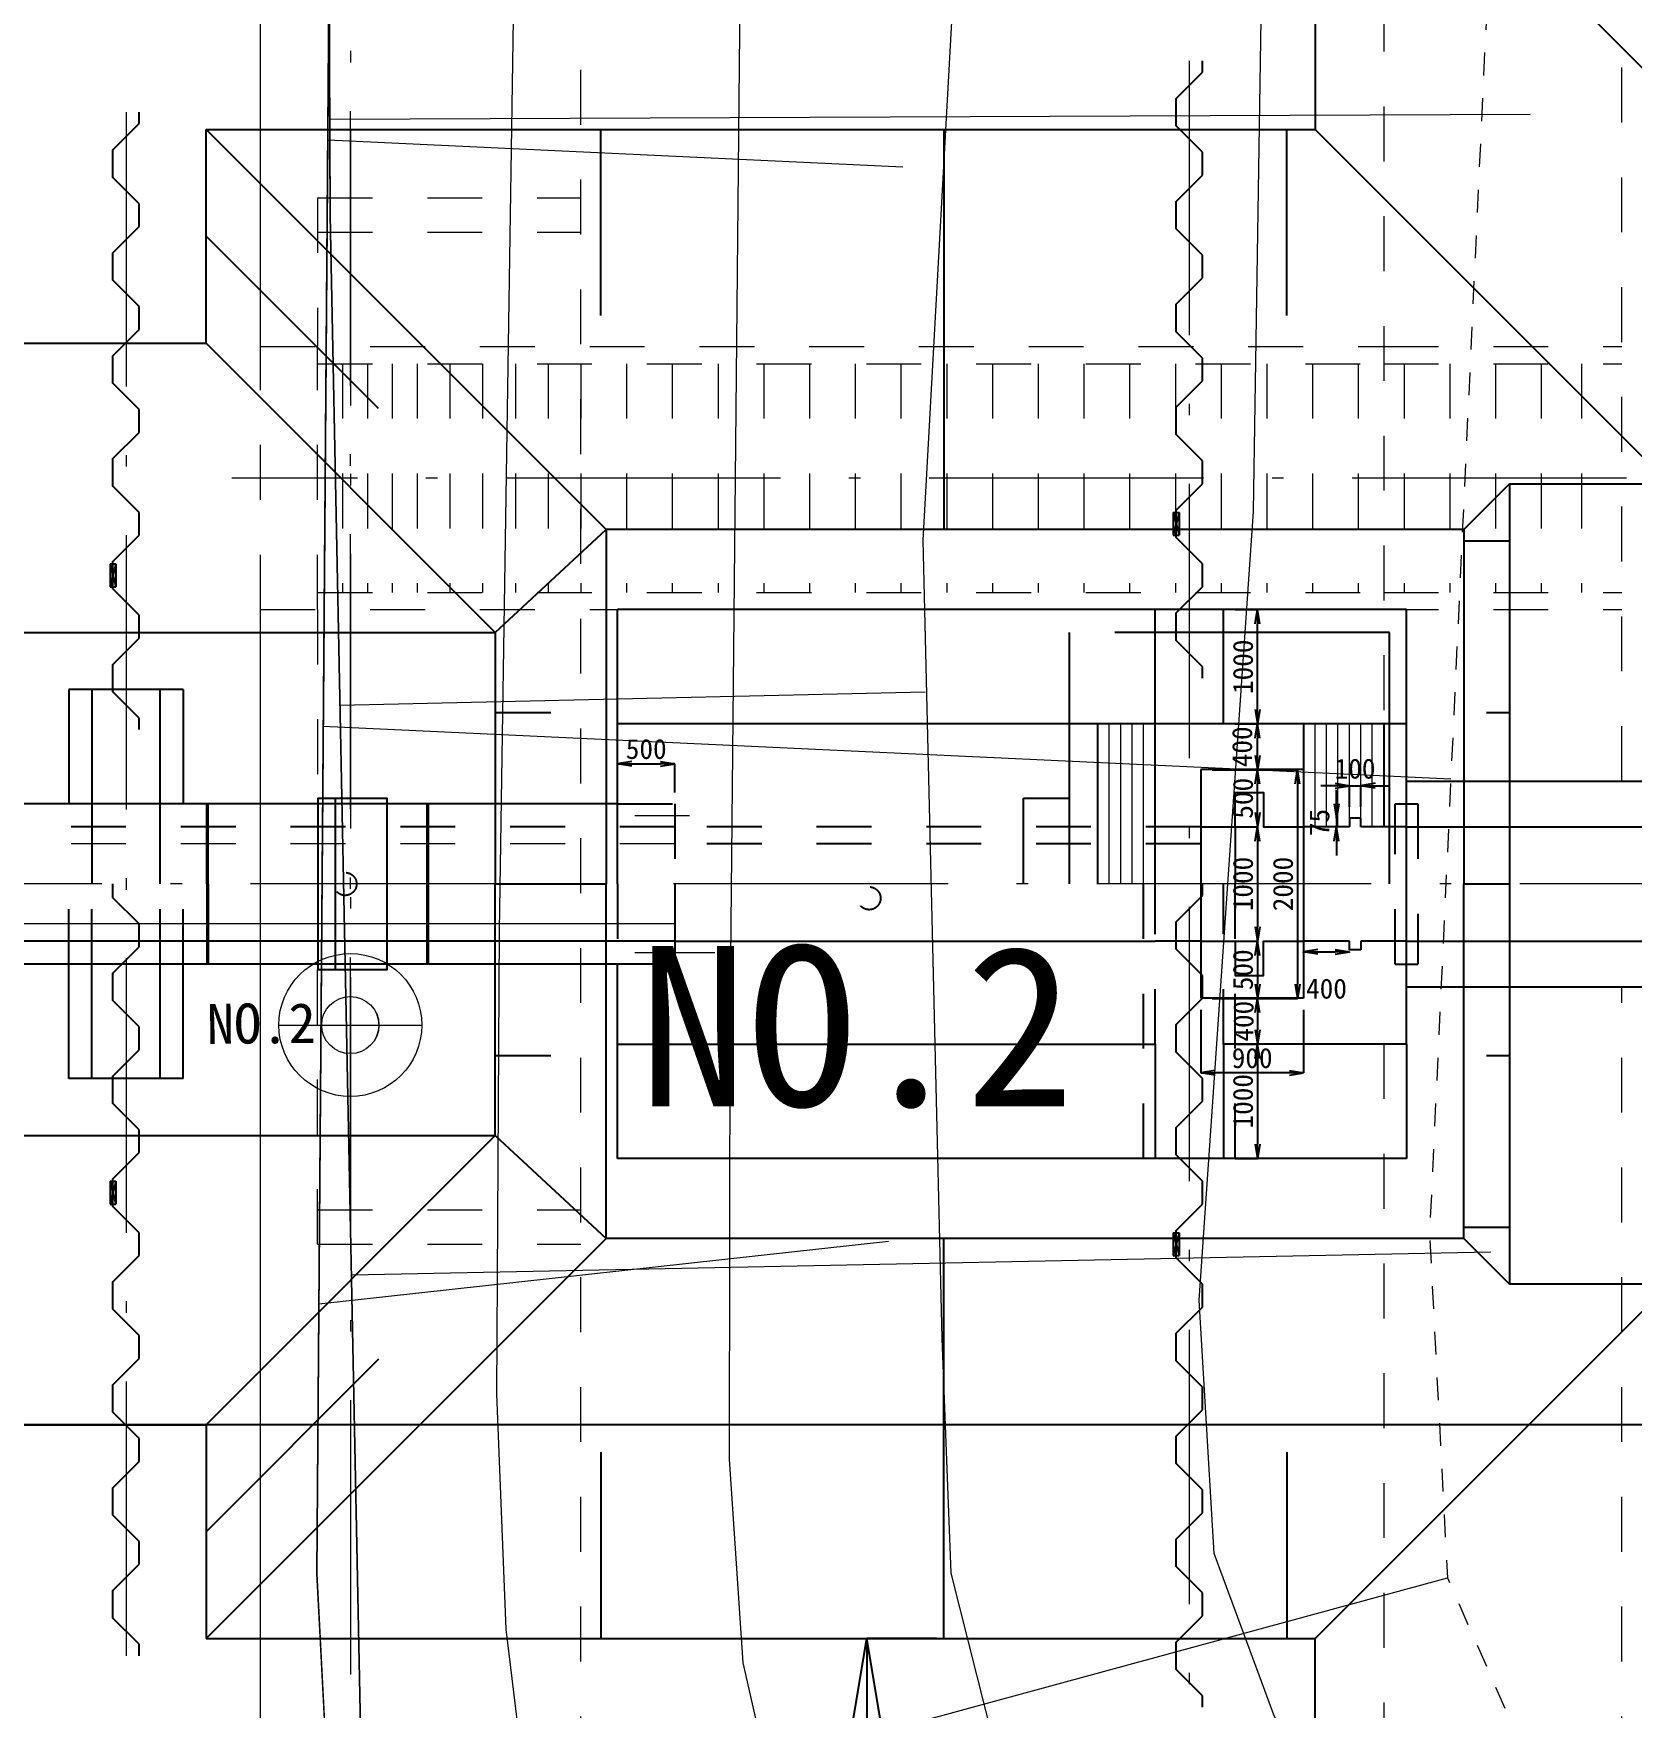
# Model space of a CAD drawing. Header units: millimetres. Extents: x -256476 to 341554, y -216330 to 457415.
# Drawn here: x 72453 to 86438, y 149299 to 163949 of the extents above; entities that cross this region are included whole.
import ezdxf

# ---------------------------------------------------------------- set-up
doc = ezdxf.new("R2010")
doc.units = ezdxf.units.MM
doc.header["$LTSCALE"] = 400
doc.header["$PDSIZE"] = 300
for name, pattern in [('561019', [1, 0.5, -0.5]), ('SXF_一点短鎖線', [9.25, 6, -1.5, 0.25, -1.5]), ('SXF_跳び破線', [12, 6, -6]), ('一点短鎖線', [9.25, 6, -1.5, 0.25, -1.5])]:
    doc.linetypes.add(name, pattern=pattern)
doc.layers.get('Defpoints').update_dxf_attribs({"color": 153})
for name, color, linetype, lineweight in [('D-BGD', 7, 'Continuous', 13), ('D-BMK', 2, 'SXF_一点短鎖線', 13), ('D-BMK-HTXT', 7, 'Continuous', 13), ('D-BYP-STR1', 2, 'Continuous', 13), ('D-BYP-STR4', 6, 'Continuous', 25), ('D-BYP-STR8', 150, 'Continuous', 25), ('D-STR-DIM', 7, 'Continuous', 13), ('開削', 5, 'Continuous', 25), ('開削（一次掘削）', 5, 'Continuous', 25)]:
    doc.layers.add(name, color=color, linetype=linetype, lineweight=lineweight)
doc.layers.add('Defpoints2', color=11, linetype='Continuous', plot=False)
doc.styles.add('MS ゴシック', font='MS Gothic.ttf')
doc.styles.add('ＭＳ ゴシック', font='MS Gothic.ttf')
doc.dimstyles.new('DIM-400-F', dxfattribs={"dimscale": 400, "dimtxt": 3.5, "dimasz": 2.5, "dimexe": 0, "dimexo": 2, "dimgap": 0.8, "dimtad": 1, "dimdec": 0, "dimzin": 0, "dimdsep": 46, "dimtxsty": 'MS ゴシック', "dimblk": 'OPEN', "dimcen": 0.1, "dimclrd": 256, "dimclre": 256, "dimclrt": 256, "dimaunit": 1, "dimadec": 4, "dimazin": 0, "dimtfac": 1, "dimtdec": 0, "dimtmove": 2, "dimatfit": 3, "dimldrblk": 'OPEN', "dimfxl": 1, "dimtolj": 1, "dimtzin": 0, "dimlwd": -1, "dimlwe": -1, "dimarcsym": 2})
doc.dimstyles.new('DIM-50-F', dxfattribs={"dimscale": 50, "dimtxt": 3.5, "dimasz": 2.5, "dimexe": 0, "dimexo": 2, "dimgap": 0.8, "dimtad": 1, "dimdec": 0, "dimzin": 0, "dimdsep": 46, "dimtxsty": 'MS ゴシック', "dimblk": 'OPEN', "dimcen": 0.1, "dimclrd": 256, "dimclre": 256, "dimclrt": 256, "dimaunit": 1, "dimadec": 4, "dimazin": 0, "dimtfac": 1, "dimtdec": 0, "dimtmove": 2, "dimatfit": 3, "dimldrblk": 'OPEN', "dimfxl": 1, "dimtolj": 1, "dimtzin": 0, "dimlwd": -1, "dimlwe": -1, "dimarcsym": 2})

# ---------------------------------------------------------------- blocks, each defined once
blk = doc.blocks.new('_Open')
at = {"color": 0, "linetype": 'ByBlock', "lineweight": -2}
for p, q in [((-1, 0.167), (0, 0)), ((-1, -0.167), (0, 0)), ((0, 0), (-1, 0))]:
    blk.add_line(p, q, dxfattribs=at)
blk = doc.blocks.new('*D70')
at = {"layer": 'Defpoints', "color": 0, "ltscale": 1500, "transparency": 16777216}
for p in [(84062, 157370), (83962, 157085), (84062, 157085)]:
    blk.add_point(p, dxfattribs=at)
at = {"layer": 'Defpoints2', "ltscale": 1500, "transparency": 16777216}
for p, q in [((83837, 157370), (83712, 157370)), ((83962, 157185), (83962, 157370)), ((83962, 157370), (84062, 157370)), ((84062, 157185), (84062, 157370)), ((84187, 157370), (84312, 157370))]:
    blk.add_line(p, q, dxfattribs=at)
at = {"layer": 'Defpoints2', "ltscale": 1500, "transparency": 16777216, "xscale": 125, "yscale": 125, "zscale": 125}
blk.add_blockref('_Open', (83962, 157370), dxfattribs=at)
at = {"layer": 'Defpoints2', "ltscale": 1500, "transparency": 16777216, "xscale": 125, "yscale": 125, "zscale": 125, "rotation": 180}
blk.add_blockref('_Open', (84062, 157370), dxfattribs=at)
at = {"layer": 'Defpoints2', "ltscale": 1500, "transparency": 16777216, "insert": (84012, 157518), "char_height": 175, "attachment_point": 5, "style": 'MS ゴシック'}
blk.add_mtext('\\A1;100', dxfattribs=at)
blk = doc.blocks.new('*D71')
at = {"layer": 'Defpoints', "color": 0, "ltscale": 1500, "transparency": 16777216}
for p in [(83962, 157085), (83849, 157010), (83962, 157010)]:
    blk.add_point(p, dxfattribs=at)
at = {"layer": 'Defpoints2', "ltscale": 1500, "transparency": 16777216}
for p, q in [((83849, 157210), (83849, 157335)), ((83862, 157085), (83849, 157085)), ((83849, 157085), (83849, 157010)), ((83862, 157010), (83849, 157010)), ((83849, 156885), (83849, 156760))]:
    blk.add_line(p, q, dxfattribs=at)
at = {"layer": 'Defpoints2', "ltscale": 1500, "transparency": 16777216, "xscale": 125, "yscale": 125, "zscale": 125}
for p, rotation in [((83849, 157085), 270), ((83849, 157010), 90)]:
    blk.add_blockref('_Open', p, dxfattribs=dict(at, rotation=rotation))
at = {"layer": 'Defpoints2', "ltscale": 1500, "transparency": 16777216, "insert": (83701, 157048), "char_height": 175, "attachment_point": 5, "rotation": 90, "style": 'MS ゴシック'}
blk.add_mtext('\\A1;75', dxfattribs=at)
blk = doc.blocks.new('*D72')
at = {"layer": 'Defpoints', "color": 0, "ltscale": 1500, "transparency": 16777216}
for p in [(82662, 157010), (82662, 156010), (83159, 156010)]:
    blk.add_point(p, dxfattribs=at)
at = {"layer": 'Defpoints2', "ltscale": 1500, "transparency": 16777216}
for p, q in [((82762, 157010), (83159, 157010)), ((83159, 156885), (83159, 156135)), ((82762, 156010), (83159, 156010))]:
    blk.add_line(p, q, dxfattribs=at)
at = {"layer": 'Defpoints2', "ltscale": 1500, "transparency": 16777216, "xscale": 125, "yscale": 125, "zscale": 125}
for p, rotation in [((83159, 157010), 90), ((83159, 156010), 270)]:
    blk.add_blockref('_Open', p, dxfattribs=dict(at, rotation=rotation))
at = {"layer": 'Defpoints2', "ltscale": 1500, "transparency": 16777216, "insert": (83032, 156510), "char_height": 175, "attachment_point": 5, "rotation": 90, "style": 'MS ゴシック'}
blk.add_mtext('\\A1;1000', dxfattribs=at)
blk = doc.blocks.new('*D61')
at = {"layer": 'Defpoints', "color": 0, "ltscale": 1500, "transparency": 16777216}
for p in [(82662, 157510), (83159, 157510), (82662, 157010)]:
    blk.add_point(p, dxfattribs=at)
at = {"layer": 'Defpoints2', "ltscale": 1500, "transparency": 16777216}
for p, q in [((82762, 157510), (83159, 157510)), ((83159, 157135), (83159, 157385)), ((82762, 157010), (83159, 157010))]:
    blk.add_line(p, q, dxfattribs=at)
at = {"layer": 'Defpoints2', "ltscale": 1500, "transparency": 16777216, "xscale": 125, "yscale": 125, "zscale": 125}
for p, rotation in [((83159, 157510), 90), ((83159, 157010), 270)]:
    blk.add_blockref('_Open', p, dxfattribs=dict(at, rotation=rotation))
at = {"layer": 'Defpoints2', "ltscale": 1500, "transparency": 16777216, "insert": (83032, 157260), "char_height": 175, "attachment_point": 5, "rotation": 90, "style": 'MS ゴシック'}
blk.add_mtext('\\A1;500', dxfattribs=at)
blk = doc.blocks.new('*D62')
at = {"layer": 'Defpoints', "color": 0, "ltscale": 1500, "transparency": 16777216}
for p in [(82662, 156010), (82662, 155510), (83159, 155510)]:
    blk.add_point(p, dxfattribs=at)
at = {"layer": 'Defpoints2', "ltscale": 1500, "transparency": 16777216}
for p, q in [((82762, 156010), (83159, 156010)), ((83159, 155885), (83159, 155635)), ((82762, 155510), (83159, 155510))]:
    blk.add_line(p, q, dxfattribs=at)
at = {"layer": 'Defpoints2', "ltscale": 1500, "transparency": 16777216, "xscale": 125, "yscale": 125, "zscale": 125}
for p, rotation in [((83159, 156010), 90), ((83159, 155510), 270)]:
    blk.add_blockref('_Open', p, dxfattribs=dict(at, rotation=rotation))
at = {"layer": 'Defpoints2', "ltscale": 1500, "transparency": 16777216, "insert": (83032, 155760), "char_height": 175, "attachment_point": 5, "rotation": 90, "style": 'MS ゴシック'}
blk.add_mtext('\\A1;500', dxfattribs=at)
blk = doc.blocks.new('*D63')
at = {"layer": 'Defpoints', "color": 0, "ltscale": 1500, "transparency": 16777216}
for p in [(82662, 155510), (82862, 155110), (83159, 155110)]:
    blk.add_point(p, dxfattribs=at)
at = {"layer": 'Defpoints2', "ltscale": 1500, "transparency": 16777216}
for p, q in [((82762, 155510), (83159, 155510)), ((83159, 155385), (83159, 155235)), ((82962, 155110), (83159, 155110))]:
    blk.add_line(p, q, dxfattribs=at)
at = {"layer": 'Defpoints2', "ltscale": 1500, "transparency": 16777216, "xscale": 125, "yscale": 125, "zscale": 125}
for p, rotation in [((83159, 155510), 90), ((83159, 155110), 270)]:
    blk.add_blockref('_Open', p, dxfattribs=dict(at, rotation=rotation))
at = {"layer": 'Defpoints2', "ltscale": 1500, "transparency": 16777216, "insert": (83037, 155310), "char_height": 175, "attachment_point": 5, "rotation": 90, "style": 'MS ゴシック'}
blk.add_mtext('\\A1;400', dxfattribs=at)
blk = doc.blocks.new('*D64')
at = {"layer": 'Defpoints', "color": 0, "ltscale": 1500, "transparency": 16777216}
for p in [(82862, 155110), (82862, 154110), (83159, 154110)]:
    blk.add_point(p, dxfattribs=at)
at = {"layer": 'Defpoints2', "ltscale": 1500, "transparency": 16777216}
for p, q in [((82962, 155110), (83159, 155110)), ((83159, 154985), (83159, 154235)), ((82962, 154110), (83159, 154110))]:
    blk.add_line(p, q, dxfattribs=at)
at = {"layer": 'Defpoints2', "ltscale": 1500, "transparency": 16777216, "xscale": 125, "yscale": 125, "zscale": 125}
for p, rotation in [((83159, 155110), 90), ((83159, 154110), 270)]:
    blk.add_blockref('_Open', p, dxfattribs=dict(at, rotation=rotation))
at = {"layer": 'Defpoints2', "ltscale": 1500, "transparency": 16777216, "insert": (83032, 154610), "char_height": 175, "attachment_point": 5, "rotation": 90, "style": 'MS ゴシック'}
blk.add_mtext('\\A1;1000', dxfattribs=at)
blk = doc.blocks.new('*D65')
at = {"layer": 'Defpoints', "color": 0, "ltscale": 1500, "transparency": 16777216}
for p in [(82862, 157910), (83159, 157910), (82662, 157510)]:
    blk.add_point(p, dxfattribs=at)
at = {"layer": 'Defpoints2', "ltscale": 1500, "transparency": 16777216}
for p, q in [((82962, 157910), (83159, 157910)), ((83159, 157635), (83159, 157785)), ((82762, 157510), (83159, 157510))]:
    blk.add_line(p, q, dxfattribs=at)
at = {"layer": 'Defpoints2', "ltscale": 1500, "transparency": 16777216, "xscale": 125, "yscale": 125, "zscale": 125}
for p, rotation in [((83159, 157910), 90), ((83159, 157510), 270)]:
    blk.add_blockref('_Open', p, dxfattribs=dict(at, rotation=rotation))
at = {"layer": 'Defpoints2', "ltscale": 1500, "transparency": 16777216, "insert": (83025, 157710), "char_height": 175, "attachment_point": 5, "rotation": 90, "style": 'MS ゴシック'}
blk.add_mtext('\\A1;400', dxfattribs=at)
blk = doc.blocks.new('*D66')
at = {"layer": 'Defpoints', "color": 0, "ltscale": 1500, "transparency": 16777216}
for p in [(82862, 158910), (83159, 158910), (82862, 157910)]:
    blk.add_point(p, dxfattribs=at)
at = {"layer": 'Defpoints2', "ltscale": 1500, "transparency": 16777216}
for p, q in [((82962, 158910), (83159, 158910)), ((83159, 158035), (83159, 158785)), ((82962, 157910), (83159, 157910))]:
    blk.add_line(p, q, dxfattribs=at)
at = {"layer": 'Defpoints2', "ltscale": 1500, "transparency": 16777216, "xscale": 125, "yscale": 125, "zscale": 125}
for p, rotation in [((83159, 158910), 90), ((83159, 157910), 270)]:
    blk.add_blockref('_Open', p, dxfattribs=dict(at, rotation=rotation))
at = {"layer": 'Defpoints2', "ltscale": 1500, "transparency": 16777216, "insert": (83032, 158410), "char_height": 175, "attachment_point": 5, "rotation": 90, "style": 'MS ゴシック'}
blk.add_mtext('\\A1;1000', dxfattribs=at)
blk = doc.blocks.new('*D25')
at = {"layer": 'Defpoints', "color": 0, "ltscale": 1500, "transparency": 16777216}
for p in [(82662, 157510), (82662, 155510), (83509, 155510)]:
    blk.add_point(p, dxfattribs=at)
at = {"layer": 'Defpoints2', "ltscale": 1500, "transparency": 16777216}
for p, q in [((82762, 157510), (83509, 157510)), ((83509, 157385), (83509, 155635)), ((82762, 155510), (83509, 155510))]:
    blk.add_line(p, q, dxfattribs=at)
at = {"layer": 'Defpoints2', "ltscale": 1500, "transparency": 16777216, "xscale": 125, "yscale": 125, "zscale": 125}
for p, rotation in [((83509, 157510), 90), ((83509, 155510), 270)]:
    blk.add_blockref('_Open', p, dxfattribs=dict(at, rotation=rotation))
at = {"layer": 'Defpoints2', "ltscale": 1500, "transparency": 16777216, "insert": (83382, 156510), "char_height": 175, "attachment_point": 5, "rotation": 90, "style": 'MS ゴシック'}
blk.add_mtext('\\A1;2000', dxfattribs=at)
blk = doc.blocks.new('*D67')
at = {"layer": 'Defpoints', "color": 0, "ltscale": 1500, "transparency": 16777216}
for p in [(82662, 155510), (83562, 155510), (82662, 154859)]:
    blk.add_point(p, dxfattribs=at)
at = {"layer": 'Defpoints2', "ltscale": 1500, "transparency": 16777216}
for p, q in [((82662, 155410), (82662, 154859)), ((83562, 155410), (83562, 154859)), ((83437, 154859), (82787, 154859))]:
    blk.add_line(p, q, dxfattribs=at)
at = {"layer": 'Defpoints2', "ltscale": 1500, "transparency": 16777216, "xscale": 125, "yscale": 125, "zscale": 125, "rotation": 180}
blk.add_blockref('_Open', (82662, 154859), dxfattribs=at)
at = {"layer": 'Defpoints2', "ltscale": 1500, "transparency": 16777216, "xscale": 125, "yscale": 125, "zscale": 125}
blk.add_blockref('_Open', (83562, 154859), dxfattribs=at)
at = {"layer": 'Defpoints2', "ltscale": 1500, "transparency": 16777216, "insert": (83112, 154987), "char_height": 175, "attachment_point": 5, "style": 'MS ゴシック'}
blk.add_mtext('\\A1;900', dxfattribs=at)
blk = doc.blocks.new('*D68')
at = {"layer": 'Defpoints', "color": 0, "ltscale": 1500, "transparency": 16777216}
for p in [(83562, 156010), (83962, 156010), (83962, 155916)]:
    blk.add_point(p, dxfattribs=at)
at = {"layer": 'Defpoints2', "ltscale": 1500, "transparency": 16777216}
for p, q in [((83562, 155910), (83562, 155916)), ((83687, 155916), (83837, 155916)), ((83962, 155910), (83962, 155916))]:
    blk.add_line(p, q, dxfattribs=at)
at = {"layer": 'Defpoints2', "ltscale": 1500, "transparency": 16777216, "xscale": 125, "yscale": 125, "zscale": 125, "rotation": 180}
blk.add_blockref('_Open', (83562, 155916), dxfattribs=at)
at = {"layer": 'Defpoints2', "ltscale": 1500, "transparency": 16777216, "xscale": 125, "yscale": 125, "zscale": 125}
blk.add_blockref('_Open', (83962, 155916), dxfattribs=at)
at = {"layer": 'Defpoints2', "ltscale": 1500, "transparency": 16777216, "insert": (83762, 155594), "char_height": 175, "attachment_point": 5, "style": 'MS ゴシック'}
blk.add_mtext('\\A1;400', dxfattribs=at)
blk = doc.blocks.new('*D69')
at = {"layer": 'Defpoints', "color": 0, "ltscale": 1500, "transparency": 16777216}
for p in [(78062, 157562), (77562, 157462), (78062, 157210)]:
    blk.add_point(p, dxfattribs=at)
at = {"layer": 'Defpoints2', "ltscale": 1500, "transparency": 16777216}
for p, q in [((77562, 157562), (77562, 157562)), ((77687, 157562), (77937, 157562)), ((78062, 157310), (78062, 157562))]:
    blk.add_line(p, q, dxfattribs=at)
at = {"layer": 'Defpoints2', "ltscale": 1500, "transparency": 16777216, "xscale": 125, "yscale": 125, "zscale": 125, "rotation": 180}
blk.add_blockref('_Open', (77562, 157562), dxfattribs=at)
at = {"layer": 'Defpoints2', "ltscale": 1500, "transparency": 16777216, "xscale": 125, "yscale": 125, "zscale": 125}
blk.add_blockref('_Open', (78062, 157562), dxfattribs=at)
at = {"layer": 'Defpoints2', "ltscale": 1500, "transparency": 16777216, "insert": (77812, 157690), "char_height": 175, "attachment_point": 5, "style": 'MS ゴシック'}
blk.add_mtext('\\A1;500', dxfattribs=at)
blk = doc.blocks.new('土工11-18')
at = {"layer": '開削'}
for p, q in [((903037, 89803), (903037, 86403)), ((893337, 86403), (903037, 86403)), ((896837, 82903), (893337, 86403)), ((893337, 84533), (893337, 86403)), ((896791, 84774), (896791, 86403)), ((899791, 86403), (899791, 82903)), ((902791, 84774), (902791, 86403)), ((906137, 83303), (903037, 86403)), ((894844, 83961), (893337, 85468)), ((877737, 84533), (893337, 84533)), ((895867, 82003), (893337, 84533)), ((904337, 82903), (904737, 83303)), ((904737, 83303), (904737, 76304)), ((904737, 83303), (906137, 83303)), ((895867, 82003), (896837, 82903)), ((904337, 82903), (896837, 82903)), ((896837, 82903), (896837, 79803)), ((904337, 82903), (904337, 79803)), ((904337, 82803), (904737, 82803)), ((875207, 82003), (895867, 82003)), ((895867, 82003), (895867, 79803)), ((895867, 81303), (896352, 81303)), ((904537, 81303), (904737, 81303)), ((895867, 77603), (895867, 79803)), ((895867, 79803), (896837, 79803)), ((896837, 76703), (896837, 79803)), ((904337, 76703), (904337, 79803)), ((904337, 79803), (904737, 79803)), ((895867, 78303), (896352, 78303)), ((904537, 78303), (904737, 78303)), ((875207, 77603), (895867, 77603)), ((895867, 77603), (893337, 75073)), ((895867, 77603), (896837, 76703)), ((904337, 76803), (904737, 76803)), ((896837, 76703), (893337, 73203)), ((904337, 76703), (896837, 76703)), ((899791, 73203), (899791, 76703)), ((904737, 76304), (904337, 76703)), ((903037, 73203), (906137, 76304)), ((906137, 76304), (904737, 76304)), ((894844, 75646), (893337, 74138)), ((877737, 75073), (893337, 75073)), ((893337, 75073), (893337, 73203)), ((896791, 74833), (896791, 73203)), ((902791, 74833), (902791, 73203)), ((893337, 73203), (903037, 73203)), ((903037, 69803, -240720), (903037, 73203))]:
    blk.add_line(p, q, dxfattribs=at)
at = {"layer": '開削（一次掘削）', "ltscale": 0.2}
blk.add_line((906137, 86703), (903037, 89803), dxfattribs=at)
blk = doc.blocks.new('*D129')
at = {"layer": 'D-STR-DIM', "transparency": 16777216}
blk.add_line((128192, 144710), (128192, 132895), dxfattribs=at)
blk.add_arc((128192, 145510), 12615, 229.5431, 265.4569, dxfattribs=at)
at = {"layer": 'Defpoints', "color": 0, "transparency": 16777216}
for p in [(128192, 168510), (128192, 145510), (128192, 145510), (121884, 134585), (81064, 98383)]:
    blk.add_point(p, dxfattribs=at)
at = {"layer": 'D-STR-DIM', "transparency": 16777216, "xscale": 1000, "yscale": 1000, "zscale": 1000}
for p, rotation in [((119272, 136590), 137.2715349077288), ((128192, 132895), 357.7284650932845)]:
    blk.add_blockref('_Open', p, dxfattribs=dict(at, rotation=rotation))
at = {"layer": 'D-STR-DIM', "transparency": 16777216, "insert": (123755, 134798), "char_height": 1400, "attachment_point": 5, "rotation": 337.5, "style": 'MS ゴシック'}
blk.add_mtext('\\A1;45°0\'0"', dxfattribs=at)
blk = doc.blocks.new('*D130')
at = {"layer": 'D-STR-DIM', "transparency": 16777216}
blk.add_line((128192, 168310), (128192, 179360), dxfattribs=at)
for start, end in [(90, 135), (80.3267, 85.1633), (139.8367, 144.6733)]:
    blk.add_arc((128192, 167510), 11850, start, end, dxfattribs=at)
at = {"layer": 'Defpoints', "color": 0, "transparency": 16777216}
for p in [(65394, 230308), (125125, 178956), (128192, 167510), (128192, 167510), (128192, 144510)]:
    blk.add_point(p, dxfattribs=at)
at = {"layer": 'D-STR-DIM', "transparency": 16777216, "xscale": 1000, "yscale": 1000, "zscale": 1000}
for p, rotation in [((128192, 179360), 177.5816705060862), ((119813, 175889), 47.41832949492703)]:
    blk.add_blockref('_Open', p, dxfattribs=dict(at, rotation=rotation))
at = {"layer": 'D-STR-DIM', "transparency": 16777216, "insert": (123267, 179400), "char_height": 1400, "attachment_point": 5, "rotation": 22.5, "style": 'MS ゴシック'}
blk.add_mtext('\\A1;45°0\'0"', dxfattribs=at)
blk = doc.blocks.new('*D151')
at = {"layer": 'Defpoints', "transparency": 16777216}
for p, q in [((80354, 149910), (79741, 149910)), ((79741, 148910), (79741, 145910)), ((80582, 144910), (79741, 144910))]:
    blk.add_line(p, q, dxfattribs=at)
at = {"layer": 'Defpoints', "color": 0, "transparency": 16777216}
for p in [(81154, 149910), (79741, 144910), (81382, 144910)]:
    blk.add_point(p, dxfattribs=at)
at = {"layer": 'Defpoints', "transparency": 16777216, "xscale": 1000, "yscale": 1000, "zscale": 1000}
for p, rotation in [((79741, 149910), 90), ((79741, 144910), 270)]:
    blk.add_blockref('_Open', p, dxfattribs=dict(at, rotation=rotation))
at = {"layer": 'Defpoints', "transparency": 16777216, "insert": (78721, 147410), "char_height": 1400, "attachment_point": 5, "rotation": 90, "style": 'MS ゴシック'}
blk.add_mtext('\\A1;5000', dxfattribs=at)

msp = doc.modelspace()

# ---------------------------------------------------------------- linework, layer by layer
at = {"layer": 'D-BGD', "linetype": 'Continuous'}
for p, q in [((75046.3, 163200.4), (85544.7, 163244.3)), ((75026.2, 163017.9), (80057, 162783.2)), ((75133.7, 158075), (80251.7, 158189.7)), ((74987.3, 157889.2), (84849, 157429.1)), ((74949, 152837.6), (79931.4, 153387.5)), ((75233.9, 153092.3), (85199.4, 153292.6)), ((75070, 147789.6), (84819.1, 150441.9))]:
    msp.add_line(p, q, dxfattribs=at)
at = {"layer": 'D-BGD', "linetype": '561019', "flags": 128}
msp.add_lwpolyline([(74902.5, 343407.9), (75823.1, 343408.2), (76082.5, 343407.9), (77830.9, 343407.5), (79838.6, 343406.9), (81846.9, 343407.1), (83854.6, 343406.4), (84412.8, 343406.3), (84770.1, 318834.6), (84475.6, 281661.4), (84473.3, 281336.3), (84382, 278261.9), (83557.8, 250595.3), (84214.3, 228976.3), (84914.6, 209522.5), (84945.4, 208325.9), (85754.1, 176830.2), (84663.4, 153451.9), (84819.1, 150441.9), (85737.5, 148361.5), (91499, 137572), (90935.9, 114670.1), (90374.8, 112391.6), (89307.1, 110052.6), (84440.7, 101323.6), (84152.9, 99793.5), (84582.3, 78321.2), (84840.5, 61850.5), (85276, 19925.4), (85807.9, 11154.6), (86000.4, 9533), (87496.1, 6841.6), (94094, -3777), (95177.4, -5399.8), (96522.8, -16975.1), (97637.6, -26567.7), (98470.9, -43418.5), (98676.5, -47150)], dxfattribs=at)
at = {"layer": 'D-BGD', "linetype": 'Continuous', "flags": 128}
for points, elevation in [([(77692.7, 334777.4), (77007.8, 271767.9), (76915.8, 254481.3), (77038.3, 239183.2), (77757.1, 194331.6), (77821.4, 190881.7), (77871, 189431), (78135.9, 186665), (78404.2, 182478.4), (78594.2, 176351.7), (78674.4, 168681.4), (78544.8, 155258.4), (78538, 151480.2), (78655.8, 149698.5), (78875.9, 148736.9), (79741.3, 146570.4), (81723.1, 142746.1), (82112.2, 142034.5), (84382.5, 137201.2)], 366000), ([(75827.5, 334648.8), (75815, 284951.1), (75791.7, 277365.6), (75724.2, 271780.3), (75263.3, 248014.6), (75255.9, 244233.2), (75344.7, 238454.2), (76621.5, 174665.5), (76695.7, 170392.1), (76707.7, 168117.5), (76527.1, 156104.5), (76503.3, 152050), (76583.2, 149993.7), (76689.4, 149131), (77295.2, 146990.3), (78635.6, 144410.1), (80259.4, 141586.3), (81712.7, 138720.8), (82798.2, 135693.1)], 367000), ([(87424, 135224.5), (87000.6, 137503.7), (85755.3, 140103.1), (81313.8, 147875.4), (80893.5, 148837.8), (80479.4, 150483.1), (80401.5, 152534.9), (80234.7, 159516.7), (80764.7, 169115.4), (80470.4, 182188.1), (79498.1, 192375.9), (79183.5, 202865), (79013.6, 215397.8), (78534.6, 235724.4), (78536.7, 244609.3), (78409.7, 261741.6), (78798.9, 284658.1), (78777, 309381.8)], 365000), ([(90054.3, 136146.3), (89535.9, 137670.4), (86096, 144269.5), (83839.4, 148151.5), (83300.2, 149242.3), (82779.8, 150654.5), (82647.8, 152868.9), (83123, 159767.7), (83208.2, 165287.6), (83256.4, 168784.7), (83424.3, 180956.1), (83474.8, 184683.9), (83197.6, 187438.4), (82771.3, 195256.9), (82224.7, 204098.4), (81360, 216513.9), (81117.3, 226568.4), (80751.5, 242613), (80780.1, 262570.5), (80924.8, 282689.8), (80628.2, 290776.3)], 364000)]:
    msp.add_lwpolyline(points, dxfattribs=dict(at, elevation=elevation))
for points in [[(80893, 134898.9), (80006.7, 137408.4), (77354.6, 142440.5), (76595.9, 143829.3), (75800.7, 145285.3), (75259.1, 146526.3), (75086.2, 147475.7), (74931.1, 150480.8), (75075.4, 169505.6), (74968.7, 185607.8), (74802.2, 206716.8), (74627.8, 226156.6), (74365.4, 240882.2), (74825.1, 273621.2), (74833.3, 327238.5)], [(74365.4, 240882.2), (74627.8, 226156.6), (74802.2, 206716.8), (74968.7, 185607.8), (75075.4, 169505.6), (74931.1, 150480.8)], [(74931.1, 150480.8), (75086.2, 147475.7), (75259.1, 146526.3), (75800.7, 145285.3), (76595.9, 143829.3), (77354.6, 142440.5), (80006.7, 137408.4), (80893, 134898.9), (81041.3, 134005.1), (81083.8, 132871.1), (81282.3, 127575.7), (81438.9, 122199.5), (81281.5, 117386.8), (81173.8, 116619.4), (80840.1, 115741.9), (78366.3, 111207.6), (75909.8, 107108.5), (75267.9, 105891.5), (75220.2, 105333), (75090.2, 103796.4)]]:
    msp.add_lwpolyline(points, dxfattribs=at)
at = {"layer": 'D-BGD', "linetype": 'Continuous'}
for points in [[(81283.9, 126153.8, 368400), (81313.7, 134452.9, 368350), (81252.8, 134868.6, 368370), (81184, 135150.3, 368380), (81036.4, 135615.8, 368420), (76035.1, 145295.9, 368260), (75605, 146373.6, 368280), (75345, 147526.5, 368300), (75046.6, 162358.2, 368510), (74968.8, 180984.7, 368490), (75055.5, 201362.3, 368470), (74929.9, 225102.9, 368280), (74848.8, 264331.7, 368370), (74982.5, 277888.4, 368370), (74892.4, 312105, 368360), (74813.5, 327398.7, 368250), (74989.3, 342834.4, 367880)], [(74929.9, 225102.9, 368280), (75055.5, 201362.3, 368470), (74968.8, 180984.7, 368490), (75046.6, 162358.2, 368510), (75345, 147526.5, 368300)]]:
    msp.add_polyline3d(points, dxfattribs=at)
at = {"layer": 'D-BMK', "linetype": 'SXF_一点短鎖線'}
for p, q in [((75224.1, 153468.4), (75224.1, 163695)), ((82562.1, 163710.4), (82562.1, 149310.4)), ((73262.1, 163260.4), (73262.1, 149760.4)), ((86385.5, 160060.4), (74188.5, 160060.4)), ((154452, 156510.4), (40539.4, 156510.4))]:
    msp.add_line(p, q, dxfattribs=at)
at = {"layer": 'D-BMK', "linetype": 'SXF_一点短鎖線', "flags": 128}
msp.add_lwpolyline([(75224.1, 425796.4), (75224.1, -46661.6)], dxfattribs=at)
at = {"layer": 'D-BMK-HTXT'}
msp.add_line((74599, 155276.4, -369050), (75849, 155276.4, -369050), dxfattribs=at)
msp.add_circle((75224, 155276.4, -369050), 625, dxfattribs=at)
at = {"layer": 'D-BYP-STR1'}
for p, q in [((74437.7, 161210.4), (74437.7, 178940.3)), ((74437.7, 128940.3), (74437.7, 158910.4)), ((78061.8, 156160.4), (54962.1, 156160.4))]:
    msp.add_line(p, q, dxfattribs=at)
at = {"layer": 'D-BYP-STR1', "linetype": 'SXF_跳び破線', "ltscale": 0.2}
for p, q in [((77240.2, 140110.4), (77240.2, 172910.4)), ((84262.1, 172910.4), (84262.1, 157910.4)), ((86346.4, 157410.4), (86346.4, 172910.4)), ((74937.7, 162510.4), (77240.2, 162510.4)), ((74937.7, 162510.4), (74937.7, 161210.4)), ((74937.7, 162210.4), (77240.2, 162210.4)), ((74437.7, 158910.4), (74437.7, 161210.4)), ((74437.7, 161210.4), (84262.1, 161210.4)), ((74937.7, 158910.4), (74937.7, 161210.4)), ((84262.1, 161210.4), (86346.4, 161210.4)), ((74937.7, 161060.4), (84262.1, 161060.4)), ((75155.5, 161060.4), (75155.5, 159060.4)), ((75373.3, 161060.4), (75373.3, 159060.4)), ((75591.1, 161060.4), (75591.1, 159060.4)), ((75808.4, 161060.4), (75808.4, 159060.4)), ((76094.7, 161060.4), (76094.7, 159060.4)), ((76381.1, 161060.4), (76381.1, 159060.4)), ((76667.5, 161060.4), (76667.5, 159060.4)), ((76953.9, 161060.4), (76953.9, 159060.4)), ((77240.2, 161060.4), (77240.2, 159060.4)), ((77640.2, 161060.4), (77640.2, 159060.4)), ((78040.2, 161060.4), (78040.2, 159060.4)), ((78440.2, 161060.4), (78440.2, 159060.4)), ((78840.2, 161060.4), (78840.2, 159060.4)), ((79240.2, 161060.4), (79240.2, 159060.4)), ((79640.2, 161060.4), (79640.2, 159060.4)), ((80040.2, 161060.4), (80040.2, 159060.4)), ((80440.2, 161060.4), (80440.2, 159060.4)), ((80840.2, 161060.4), (80840.2, 159060.4)), ((81240.2, 161060.4), (81240.2, 159060.4)), ((81640.2, 161060.4), (81640.2, 159060.4)), ((82040.2, 161060.4), (82040.2, 159060.4)), ((82440.2, 161060.4), (82440.2, 159060.4)), ((82840.2, 161060.4), (82840.2, 159060.4)), ((83240.2, 161060.4), (83240.2, 159060.4)), ((83640.2, 161060.4), (83640.2, 159060.4)), ((84040.2, 161060.4), (84040.2, 159060.4)), ((84262.1, 161060.4), (86346.4, 161060.4)), ((84440.2, 161060.4), (84440.2, 159060.4)), ((84840.2, 161060.4), (84840.2, 159060.4)), ((85240.2, 161060.4), (85240.2, 159060.4)), ((85640.2, 161060.4), (85640.2, 159060.4)), ((85993.2, 161060.4), (85993.2, 159060.4)), ((74937.7, 159060.4), (84262.1, 159060.4)), ((84262.1, 159060.4), (86346.4, 159060.4)), ((74437.7, 158910.4), (84262.1, 158910.4)), ((74937.7, 158910.4), (74937.7, 157260.4)), ((84262.1, 158910.4), (86346.4, 158910.4)), ((74937.7, 157260.4), (75542.1, 157260.4)), ((75542.1, 157260.4), (75542.1, 155760.4)), ((77711.8, 157110.4), (78411.8, 157110.4)), ((78061.8, 156860.4), (54962.1, 156860.4)), ((74937.7, 153360.4), (74937.7, 155760.4)), ((74937.7, 155760.4), (75542.1, 155760.4)), ((86346.4, 140110.4), (86346.4, 155610.4)), ((84262.1, 155110.4), (84262.1, 140110.4)), ((74937.7, 153660.4), (77240.2, 153660.4)), ((74937.7, 153360.4), (77240.2, 153360.4))]:
    msp.add_line(p, q, dxfattribs=at)
at = {"layer": 'D-BYP-STR1', "lineweight": 13, "ltscale": 100}
for p, q in [((81862.1, 156510.4), (81862.1, 157910.4)), ((81962.1, 156510.4), (81962.1, 157910.4)), ((82062.1, 156510.4), (82062.1, 157910.4)), ((82162.1, 156510.4), (82162.1, 157910.4)), ((83662.1, 157010.4), (83662.1, 157910.4)), ((83762.1, 157010.4), (83762.1, 157910.4)), ((83862.1, 157010.4), (83862.1, 157910.4)), ((83962.1, 157085.4), (83962.1, 157910.4)), ((84062.1, 157085.4), (84062.1, 157910.4)), ((84162.1, 157010.4), (84162.1, 157910.4))]:
    msp.add_line(p, q, dxfattribs=at)
at = {"layer": 'D-BYP-STR1', "color": 2}
msp.add_line((77711.8, 155910.4), (78411.8, 155910.4), dxfattribs=at)
at = {"layer": 'D-BYP-STR4'}
for p, q in [((84462.1, 158910.4), (77561.8, 158910.4)), ((77561.8, 156510.4), (77561.8, 158910.4)), ((82262.1, 156510.4), (82262.1, 158910.4)), ((82862.1, 157910.4), (82862.1, 158910.4)), ((84462.1, 157910.4), (84462.1, 158910.4)), ((73762.1, 158210.4), (72762.1, 158210.4)), ((72962.1, 158210.4), (72962.1, 156510.4)), ((73562.1, 156510.4), (73562.1, 158210.4)), ((82262.1, 157910.4), (77561.8, 157910.4)), ((81762.1, 156510.4), (81762.1, 157910.4)), ((84462.1, 157910.4), (82262.1, 157910.4)), ((83562.1, 157910.4), (83562.1, 155510.4)), ((84262.1, 157910.4), (84262.1, 157010.4)), ((84462.1, 155110.4), (84462.1, 157910.4)), ((83562.1, 157510.4), (82662.1, 157510.4)), ((82662.1, 157510.4), (82662.1, 155510.4)), ((84462.1, 157410.4), (89862.1, 157410.4)), ((75092.1, 157260.4), (75092.1, 155760.4)), ((84062.1, 157085.4), (83962.1, 157085.4)), ((83962.1, 157085.4), (83962.1, 157010.4)), ((84062.1, 157010.4), (84062.1, 157085.4)), ((83962.1, 157010.4), (83562.1, 157010.4)), ((84462.1, 157010.4), (84062.1, 157010.4)), ((84462.1, 157010.4), (90262.1, 157010.4)), ((78061.8, 156510.4), (78061.8, 155810.4)), ((78061.8, 156010.4), (82262.1, 156010.4)), ((82662.1, 156010.4), (82262.1, 156010.4)), ((83962.1, 156010.4), (83562.1, 156010.4)), ((83962.1, 155935.4), (83962.1, 156010.4)), ((84062.1, 155935.4), (83962.1, 155935.4)), ((84462.1, 156010.4), (84062.1, 156010.4)), ((84062.1, 156010.4), (84062.1, 155935.4)), ((84462.1, 156010.4), (90262.1, 156010.4)), ((77561.8, 154110.4), (77561.8, 155810.4)), ((78061.8, 155810.4), (77561.8, 155810.4)), ((84462.1, 155610.4), (89862.1, 155610.4)), ((83562.1, 155510.4), (82662.1, 155510.4)), ((77561.8, 155110.4), (82262.1, 155110.4)), ((82262.1, 155110.4), (82262.1, 154110.4)), ((82862.1, 155110.4), (82862.1, 154110.4)), ((84462.1, 155110.4), (82862.1, 155110.4)), ((84462.1, 155110.4), (84462.1, 154110.4)), ((84462.1, 154110.4), (77561.8, 154110.4))]:
    msp.add_line(p, q, dxfattribs=at)
at = {"layer": 'D-BYP-STR4', "ltscale": 100}
for p, q in [((72762.1, 158210.4), (72762.1, 157210.4)), ((73762.1, 158210.4), (73762.1, 157210.4))]:
    msp.add_line(p, q, dxfattribs=at)
at = {"layer": 'D-BYP-STR4', "linetype": 'SXF_跳び破線', "ltscale": 0.2}
for p, q in [((77561.8, 157210.4), (78061.8, 157210.4)), ((78061.8, 157210.4), (78061.8, 156510.4)), ((84362.1, 155810.4), (84362.1, 157210.4)), ((84362.1, 157210.4), (84562.1, 157210.4)), ((84562.1, 157210.4), (84562.1, 155810.4)), ((82662.1, 157010.4), (78061.8, 157010.4)), ((82662.1, 156860.4), (78061.8, 156860.4)), ((72762.1, 155810.4), (72762.1, 156510.4)), ((72962.1, 155810.4), (72962.1, 156510.4)), ((73562.1, 155810.4), (73562.1, 156510.4)), ((73762.1, 155810.4), (73762.1, 156510.4)), ((77561.8, 156510.4), (77561.8, 155810.4)), ((82162.1, 154110.4), (82162.1, 156510.4)), ((82262.1, 155110.4), (82262.1, 156510.4)), ((82862.1, 155110.4), (82862.1, 156510.4)), ((82962.1, 154110.4), (82962.1, 156510.4)), ((84362.1, 155810.4), (84562.1, 155810.4)), ((73377.1, 154260.4), (73377.1, 154360.4))]:
    msp.add_line(p, q, dxfattribs=at)
at = {"layer": 'D-BYP-STR4', "color": 6, "ltscale": 1500}
msp.add_line((82962.1, 157010.4), (82962.1, 156510.4), dxfattribs=at)
at = {"layer": 'D-BYP-STR4', "ltscale": 30}
for p, q in [((72762.1, 154810.4), (72762.1, 155810.4)), ((72962.1, 154810.4), (72962.1, 155810.4)), ((73562.1, 154810.4), (73562.1, 155810.4)), ((73762.1, 154810.4), (73762.1, 155810.4)), ((73762.1, 154810.4), (72762.1, 154810.4))]:
    msp.add_line(p, q, dxfattribs=at)
at = {"layer": 'D-BYP-STR4', "linetype": 'SXF_跳び破線', "ltscale": 0.2}
for points in [[(82677.1, 162810.4), (82677.1, 162910.4), (82447.1, 163140.4), (82447.1, 163380.4), (82677.1, 163610.4), (82677.1, 163710.4)], [(73377.1, 162360.4), (73377.1, 162460.4), (73147.1, 162690.4), (73147.1, 162930.4), (73377.1, 163160.4), (73377.1, 163260.4)], [(82677.1, 161910.4), (82677.1, 162010.4), (82447.1, 162240.4), (82447.1, 162480.4), (82677.1, 162710.4), (82677.1, 162810.4)], [(73377.1, 161460.4), (73377.1, 161560.4), (73147.1, 161790.4), (73147.1, 162030.4), (73377.1, 162260.4), (73377.1, 162360.4)], [(82677.1, 161010.4), (82677.1, 161110.4), (82447.1, 161340.4), (82447.1, 161580.4), (82677.1, 161810.4), (82677.1, 161910.4)], [(73377.1, 160560.4), (73377.1, 160660.4), (73147.1, 160890.4), (73147.1, 161130.4), (73377.1, 161360.4), (73377.1, 161460.4)], [(82677.1, 160110.4), (82677.1, 160210.4), (82447.1, 160440.4), (82447.1, 160680.4), (82677.1, 160910.4), (82677.1, 161010.4)], [(73377.1, 159660.4), (73377.1, 159760.4), (73147.1, 159990.4), (73147.1, 160230.4), (73377.1, 160460.4), (73377.1, 160560.4)], [(82677.1, 159210.4), (82677.1, 159310.4), (82447.1, 159540.4), (82447.1, 159780.4), (82677.1, 160010.4), (82677.1, 160110.4)], [(82422.1, 159760.4), (82422.1, 159560.4)], [(82422.1, 159760.4), (82472.1, 159760.4)], [(82472.1, 159760.4), (82422.1, 159560.4)], [(82422.1, 159760.4), (82472.1, 159560.4)], [(82472.1, 159760.4), (82472.1, 159560.4)], [(73377.1, 158760.4), (73377.1, 158860.4), (73147.1, 159090.4), (73147.1, 159330.4), (73377.1, 159560.4), (73377.1, 159660.4)], [(82422.1, 159560.4), (82472.1, 159560.4)], [(73122.1, 159310.4), (73122.1, 159110.4)], [(73122.1, 159310.4), (73172.1, 159310.4)], [(73172.1, 159310.4), (73122.1, 159110.4)], [(73122.1, 159310.4), (73172.1, 159110.4)], [(73172.1, 159310.4), (73172.1, 159110.4)], [(73122.1, 159110.4), (73172.1, 159110.4)], [(82677.1, 158310.4), (82677.1, 158410.4), (82447.1, 158640.4), (82447.1, 158880.4), (82677.1, 159110.4), (82677.1, 159210.4)], [(73377.1, 157860.4), (73377.1, 157960.4), (73147.1, 158190.4), (73147.1, 158430.4), (73377.1, 158660.4), (73377.1, 158760.4)], [(73377.1, 154360.4), (73147.1, 154590.4), (73147.1, 154830.4), (73377.1, 155060.4), (73377.1, 155260.4), (73147.1, 155490.4), (73147.1, 155730.4), (73377.1, 155960.4), (73377.1, 156160.4), (73147.1, 156390.4), (73147.1, 156510.4)], [(82677.1, 155610.4), (82677.1, 155710.4), (82447.1, 155940.4), (82447.1, 156180.4), (82677.1, 156410.4), (82677.1, 156510.4)], [(82677.1, 154710.4), (82677.1, 154810.4), (82447.1, 155040.4), (82447.1, 155280.4), (82677.1, 155510.4), (82677.1, 155610.4)], [(82447.1, 154260.4), (82447.1, 154380.4), (82677.1, 154610.4), (82677.1, 154710.4)], [(73377.1, 153360.4), (73377.1, 153460.4), (73147.1, 153690.4), (73147.1, 153930.4), (73377.1, 154160.4), (73377.1, 154260.4)], [(82677.1, 153810.4), (82677.1, 153910.4), (82447.1, 154140.4), (82447.1, 154260.4)], [(73122.1, 153910.4), (73122.1, 153710.4)], [(73122.1, 153910.4), (73172.1, 153910.4)], [(73172.1, 153910.4), (73122.1, 153710.4)], [(73122.1, 153910.4), (73172.1, 153710.4)], [(73172.1, 153910.4), (73172.1, 153710.4)], [(73122.1, 153710.4), (73172.1, 153710.4)], [(82677.1, 152910.4), (82677.1, 153010.4), (82447.1, 153240.4), (82447.1, 153480.4), (82677.1, 153710.4), (82677.1, 153810.4)], [(82422.1, 153460.4), (82422.1, 153260.4)], [(82422.1, 153460.4), (82472.1, 153460.4)], [(82472.1, 153460.4), (82422.1, 153260.4)], [(82422.1, 153460.4), (82472.1, 153260.4)], [(82472.1, 153460.4), (82472.1, 153260.4)], [(73377.1, 152460.4), (73377.1, 152560.4), (73147.1, 152790.4), (73147.1, 153030.4), (73377.1, 153260.4), (73377.1, 153360.4)], [(82422.1, 153260.4), (82472.1, 153260.4)], [(82677.1, 152010.4), (82677.1, 152110.4), (82447.1, 152340.4), (82447.1, 152580.4), (82677.1, 152810.4), (82677.1, 152910.4)], [(73377.1, 151560.4), (73377.1, 151660.4), (73147.1, 151890.4), (73147.1, 152130.4), (73377.1, 152360.4), (73377.1, 152460.4)], [(82677.1, 151110.4), (82677.1, 151210.4), (82447.1, 151440.4), (82447.1, 151680.4), (82677.1, 151910.4), (82677.1, 152010.4)], [(73377.1, 150660.4), (73377.1, 150760.4), (73147.1, 150990.4), (73147.1, 151230.4), (73377.1, 151460.4), (73377.1, 151560.4)], [(82677.1, 150210.4), (82677.1, 150310.4), (82447.1, 150540.4), (82447.1, 150780.4), (82677.1, 151010.4), (82677.1, 151110.4)], [(73377.1, 149760.4), (73377.1, 149860.4), (73147.1, 150090.4), (73147.1, 150330.4), (73377.1, 150560.4), (73377.1, 150660.4)], [(82677.1, 149310.4), (82677.1, 149410.4), (82447.1, 149640.4), (82447.1, 149880.4), (82677.1, 150110.4), (82677.1, 150210.4)]]:
    msp.add_lwpolyline(points, dxfattribs=at)
at = {"layer": 'D-BYP-STR4', "linetype": '一点短鎖線'}
for points in [[(84312.1, 156510.4), (84312.1, 158710.4), (81512.1, 158710.4), (81512.1, 156510.4)], [(81112.1, 156510.4), (81112.1, 157260.4), (81512.1, 157260.4)]]:
    msp.add_lwpolyline(points, dxfattribs=at)
at = {"layer": 'D-BYP-STR4'}
msp.add_lwpolyline([(74942.1, 155760.4), (74942.1, 157260.4), (75542.1, 157260.4), (75542.1, 155760.4)], close=True, dxfattribs=at)
at = {"layer": 'D-BYP-STR4', "color": 6, "ltscale": 1500}
for points in [[(82662.1, 157010.4), (82962.1, 157010.4), (82962.1, 157310.4), (83212.1, 157310.4), (83212.1, 157010.4), (83562.1, 157010.4)], [(82662.1, 156010.4), (82962.1, 156010.4), (82962.1, 155710.4), (83212.1, 155710.4), (83212.1, 156010.4), (83562.1, 156010.4)]]:
    msp.add_lwpolyline(points, dxfattribs=at)
at = {"layer": 'D-BYP-STR4', "linetype": 'SXF_跳び破線', "ltscale": 0.1}
for centre in [(75178.8, 156510.4), (79761.8, 156385.4)]:
    msp.add_circle(centre, 100, dxfattribs=at)
at = {"layer": 'D-BYP-STR8'}
for p, q in [((77561.8, 157210.4), (55462.1, 157210.4)), ((73966.8, 157210.4, -171300.5), (73967.7, 155810.4, -170661.5)), ((73978.8, 157210.4, -171300.5), (73979.7, 155810.4, -170661.5)), ((75892.8, 157210.4, -171300.5), (75893.7, 155810.4, -170661.5)), ((75904.8, 157210.4, -171300.5), (75905.7, 155810.4, -170661.5)), ((78061.8, 156510.4), (78061.8, 155810.4)), ((78061.8, 156010.4), (54962.1, 156010.4)), ((77561.8, 155810.4), (55462.1, 155810.4)), ((78061.8, 155810.4), (77561.8, 155810.4))]:
    msp.add_line(p, q, dxfattribs=at)
at = {"layer": 'D-BYP-STR8', "linetype": 'SXF_跳び破線', "ltscale": 0.2}
for p, q in [((77561.8, 157210.4), (78061.8, 157210.4)), ((78061.8, 157210.4), (78061.8, 156510.4)), ((78061.8, 157010.4), (54962.1, 157010.4))]:
    msp.add_line(p, q, dxfattribs=at)
at = {"layer": 'Defpoints', "linetype": 'Continuous', "lineweight": 13}
for p, q in [((74974, 155276.4, -369050), (75474, 155276.4, -369050)), ((74974.1, 155276.4, 65818.6), (75474.1, 155276.4, -65818.6))]:
    msp.add_line(p, q, dxfattribs=at)
at = {"layer": 'Defpoints'}
msp.add_line((167637.3, 151780.4), (6957.3, 151780.4), dxfattribs=at)
at = {"layer": 'Defpoints', "linetype": 'Continuous', "lineweight": 13}
for centre in [(75224, 155276.4, -369050), (75224.1, 155276.4, 0)]:
    msp.add_circle(centre, 250, dxfattribs=at)

# ---------------------------------------------------------------- block references
at = {"layer": '開削（一次掘削）'}
msp.add_blockref('土工11-18', (-819375, 76707.2), dxfattribs=at)

# ---------------------------------------------------------------- texts
at = {"layer": 'D-BMK-HTXT', "style": 'MS ゴシック'}
msp.add_text('NO.2  ', height=1400, dxfattribs=at).set_placement((77746.7, 154566.9, -723050))
at = {"layer": 'Defpoints', "linetype": 'Continuous', "lineweight": 13, "insert": (73968.9, 155283.2, -369050), "char_height": 350, "attachment_point": 4, "rotation": 0.5637, "style": 'ＭＳ ゴシック'}
msp.add_mtext('NO.2 ', dxfattribs=at)

# ---------------------------------------------------------------- dimensions: what is measured, and where the dimension line sits
at = {"layer": 'D-STR-DIM'}
for base, line1, line2, picture, middle in [((125125.1, 178956.3), ((128192, 167510.4), (128192, 144510.4)), ((65394.2, 230308.1), (128192, 167510.4)), '*D130', (123267, 179400.4)), ((121884.5, 134585.5), ((128192, 168510.4), (128192, 145510.4)), ((128192, 145510.4), (81064.4, 98382.8)), '*D129', (123754.8, 134798))]:
    dim = msp.add_angular_dim_2l(base=base, line1=line1, line2=line2, dimstyle='DIM-400-F', dxfattribs=at)
    dim.commit()
    dim.dimension.update_dxf_attribs({"geometry": picture, "text_midpoint": middle})
at = {"layer": 'Defpoints'}
dim = msp.add_linear_dim(base=(79741.3, 144910.4), p1=(81153.8, 149910.4), p2=(81382.2, 144910.4), angle=90, dimstyle='DIM-400-F', dxfattribs=at)
dim.commit()
dim.dimension.update_dxf_attribs({"geometry": '*D151', "text_midpoint": (78721.3, 147410.4)})
at = {"layer": 'Defpoints2', "ltscale": 1500}
for base, p1, p2, picture, middle in [((83159.2, 158910.4), (82862.1, 157910.4), (82862.1, 158910.4), '*D66', (83031.7, 158410.4)), ((83159.2, 157510.4), (82662.1, 157010.4), (82662.1, 157510.4), '*D61', (83031.7, 157260.4)), ((83509.2, 155510.4), (82662.1, 157510.4), (82662.1, 155510.4), '*D25', (83381.7, 156510.4)), ((83848.5, 157010.4), (83962.1, 157085.4), (83962.1, 157010.4), '*D71', (83701, 157047.9)), ((83159.2, 156010.4), (82662.1, 157010.4), (82662.1, 156010.4), '*D72', (83031.7, 156510.4)), ((83159.2, 155510.4), (82662.1, 156010.4), (82662.1, 155510.4), '*D62', (83031.7, 155760.4)), ((83159.2, 154110.4), (82862.1, 155110.4), (82862.1, 154110.4), '*D64', (83031.7, 154610.4))]:
    dim = msp.add_linear_dim(base=base, p1=p1, p2=p2, angle=90, dimstyle='DIM-50-F', dxfattribs=at)
    dim.commit()
    dim.dimension.update_dxf_attribs({"geometry": picture, "text_midpoint": middle})
for base, p1, p2, picture, middle in [((78061.8, 157562.4), (77561.8, 157462.1), (78061.8, 157210.4), '*D69', (77811.8, 157689.9)), ((84062.1, 157370.2), (83962.1, 157085.4), (84062.1, 157085.4), '*D70', (84012.1, 157517.7)), ((83962.1, 155916.5), (83562.1, 156010.4), (83962.1, 156010.4), '*D68', (83762.1, 155594)), ((82662.1, 154859.4), (83562.1, 155510.4), (82662.1, 155510.4), '*D67', (83112.1, 154986.9))]:
    dim = msp.add_linear_dim(base=base, p1=p1, p2=p2, dimstyle='DIM-50-F', dxfattribs=at)
    dim.commit()
    dim.dimension.update_dxf_attribs({"geometry": picture, "text_midpoint": middle})
for base, p1, p2, picture, middle in [((83159.2, 157910.4), (82662.1, 157510.4), (82862.1, 157910.4), '*D65', (83024.6, 157710.4)), ((83159.2, 155110.4), (82662.1, 155510.4), (82862.1, 155110.4), '*D63', (83037.5, 155310.4))]:
    dim = msp.add_linear_dim(base=base, p1=p1, p2=p2, angle=90, dimstyle='DIM-50-F', dxfattribs=at)
    dim.commit()
    dim.dimension.update_dxf_attribs({"geometry": picture, "text_midpoint": middle, "dimtype": 160})

doc.saveas('drawing.dxf')
